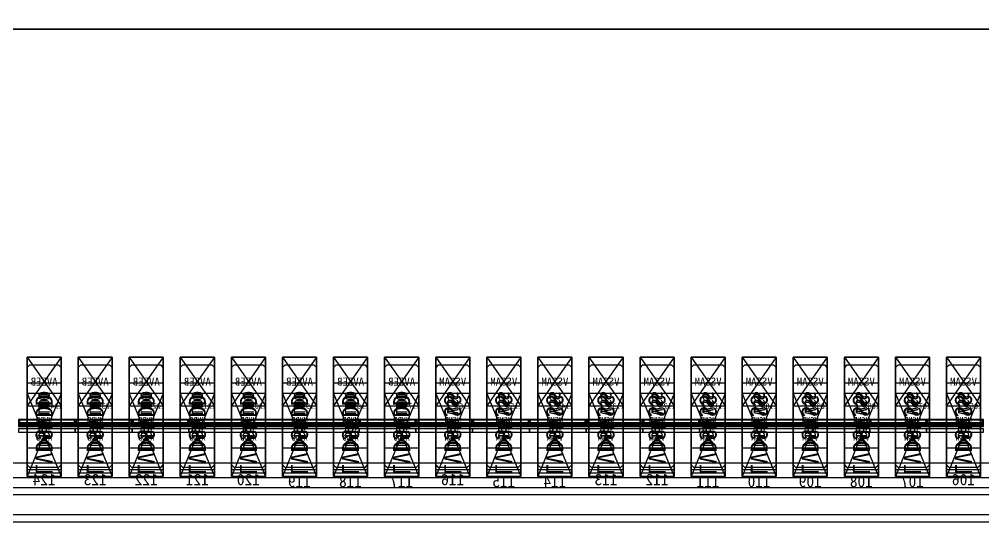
# Model space of a CAD drawing. Header units: millimetres. Extents: x 427 to 2444, y 137 to 817.
# Drawn here: x 1143.747 to 1144.596, y 300.775 to 301.218 of the extents above; entities that cross this region are included whole.
import ezdxf
from ezdxf.enums import TextEntityAlignment as Align

# ---------------------------------------------------------------- set-up
doc = ezdxf.new("R2010")
doc.units = ezdxf.units.MM
for name, color, linetype in [('L0', 211, 'Continuous'), ('L102', 91, 'Continuous'), ('L114', 213, 'Continuous'), ('L240', 60, 'Continuous'), ('L241', 200, 'Continuous'), ('L242', 51, 'Continuous'), ('L245', 53, 'Continuous'), ('L246', 93, 'Continuous'), ('L59', 140, 'Continuous'), ('L63', 4, 'Continuous'), ('L98', 150, 'Continuous')]:
    doc.layers.add(name, color=color, linetype=linetype)
doc.styles.add('txt', font='simhei.ttf')

# ---------------------------------------------------------------- blocks, each defined once
blk = doc.blocks.new('HX8394_F_PAD')
at = {"layer": 'L0'}
blk.add_lwpolyline([(-13.86, -0.4025), (-13.86, 0.4025), (13.86, 0.4025), (13.86, -0.4025), (-13.86, -0.4025)], close=True, dxfattribs=at)
at = {"layer": 'L241'}
blk.add_lwpolyline([(-13.9, -0.435), (-13.9, 0.435), (13.9, 0.435), (13.9, -0.435), (-13.9, -0.435)], close=True, dxfattribs=at)
at = {"layer": 'L242'}
for points in [[(-8.9455, -0.3935), (-8.9475, -0.3915), (-8.9475, -0.3055), (-8.9455, -0.3035), (-8.9195, -0.3035), (-8.9175, -0.3055), (-8.9175, -0.3915), (-8.9195, -0.3935), (-8.9455, -0.3935)], [(-8.9005, -0.3935), (-8.9025, -0.3915), (-8.9025, -0.3055), (-8.9005, -0.3035), (-8.8745, -0.3035), (-8.8725, -0.3055), (-8.8725, -0.3915), (-8.8745, -0.3935), (-8.9005, -0.3935)], [(-8.8555, -0.3935), (-8.8575, -0.3915), (-8.8575, -0.3055), (-8.8555, -0.3035), (-8.8295, -0.3035), (-8.8275, -0.3055), (-8.8275, -0.3915), (-8.8295, -0.3935), (-8.8555, -0.3935)], [(-8.8105, -0.3935), (-8.8125, -0.3915), (-8.8125, -0.3055), (-8.8105, -0.3035), (-8.7845, -0.3035), (-8.7825, -0.3055), (-8.7825, -0.3915), (-8.7845, -0.3935), (-8.8105, -0.3935)], [(-8.7655, -0.3935), (-8.7675, -0.3915), (-8.7675, -0.3055), (-8.7655, -0.3035), (-8.7395, -0.3035), (-8.7375, -0.3055), (-8.7375, -0.3915), (-8.7395, -0.3935), (-8.7655, -0.3935)], [(-8.7205, -0.3935), (-8.7225, -0.3915), (-8.7225, -0.3055), (-8.7205, -0.3035), (-8.6945, -0.3035), (-8.6925, -0.3055), (-8.6925, -0.3915), (-8.6945, -0.3935), (-8.7205, -0.3935)], [(-8.6755, -0.3935), (-8.6775, -0.3915), (-8.6775, -0.3055), (-8.6755, -0.3035), (-8.6495, -0.3035), (-8.6475, -0.3055), (-8.6475, -0.3915), (-8.6495, -0.3935), (-8.6755, -0.3935)], [(-8.6305, -0.3935), (-8.6325, -0.3915), (-8.6325, -0.3055), (-8.6305, -0.3035), (-8.6045, -0.3035), (-8.6025, -0.3055), (-8.6025, -0.3915), (-8.6045, -0.3935), (-8.6305, -0.3935)], [(-8.5855, -0.3935), (-8.5875, -0.3915), (-8.5875, -0.3055), (-8.5855, -0.3035), (-8.5595, -0.3035), (-8.5575, -0.3055), (-8.5575, -0.3915), (-8.5595, -0.3935), (-8.5855, -0.3935)], [(-8.5405, -0.3935), (-8.5425, -0.3915), (-8.5425, -0.3055), (-8.5405, -0.3035), (-8.5145, -0.3035), (-8.5125, -0.3055), (-8.5125, -0.3915), (-8.5145, -0.3935), (-8.5405, -0.3935)], [(-8.4955, -0.3935), (-8.4975, -0.3915), (-8.4975, -0.3055), (-8.4955, -0.3035), (-8.4695, -0.3035), (-8.4675, -0.3055), (-8.4675, -0.3915), (-8.4695, -0.3935), (-8.4955, -0.3935)], [(-8.4505, -0.3935), (-8.4525, -0.3915), (-8.4525, -0.3055), (-8.4505, -0.3035), (-8.4245, -0.3035), (-8.4225, -0.3055), (-8.4225, -0.3915), (-8.4245, -0.3935), (-8.4505, -0.3935)], [(-8.4055, -0.3935), (-8.4075, -0.3915), (-8.4075, -0.3055), (-8.4055, -0.3035), (-8.3795, -0.3035), (-8.3775, -0.3055), (-8.3775, -0.3915), (-8.3795, -0.3935), (-8.4055, -0.3935)], [(-8.3605, -0.3935), (-8.3625, -0.3915), (-8.3625, -0.3055), (-8.3605, -0.3035), (-8.3345, -0.3035), (-8.3325, -0.3055), (-8.3325, -0.3915), (-8.3345, -0.3935), (-8.3605, -0.3935)], [(-8.3155, -0.3935), (-8.3175, -0.3915), (-8.3175, -0.3055), (-8.3155, -0.3035), (-8.2895, -0.3035), (-8.2875, -0.3055), (-8.2875, -0.3915), (-8.2895, -0.3935), (-8.3155, -0.3935)], [(-8.2705, -0.3935), (-8.2725, -0.3915), (-8.2725, -0.3055), (-8.2705, -0.3035), (-8.2445, -0.3035), (-8.2425, -0.3055), (-8.2425, -0.3915), (-8.2445, -0.3935), (-8.2705, -0.3935)], [(-8.2255, -0.3935), (-8.2275, -0.3915), (-8.2275, -0.3055), (-8.2255, -0.3035), (-8.1995, -0.3035), (-8.1975, -0.3055), (-8.1975, -0.3915), (-8.1995, -0.3935), (-8.2255, -0.3935)], [(-8.1805, -0.3935), (-8.1825, -0.3915), (-8.1825, -0.3055), (-8.1805, -0.3035), (-8.1545, -0.3035), (-8.1525, -0.3055), (-8.1525, -0.3915), (-8.1545, -0.3935), (-8.1805, -0.3935)], [(-8.1355, -0.3935), (-8.1375, -0.3915), (-8.1375, -0.3055), (-8.1355, -0.3035), (-8.1095, -0.3035), (-8.1075, -0.3055), (-8.1075, -0.3915), (-8.1095, -0.3935), (-8.1355, -0.3935)]]:
    blk.add_lwpolyline(points, close=True, dxfattribs=at)
at = {"layer": 'L240', "style": 'txt'}
for s, p in [('HS_VSS', (-8.9325, -0.346834)), ('HS_VSS', (-8.8875, -0.346834)), ('HS_VSS', (-8.8425, -0.346834)), ('HS_VSS', (-8.7975, -0.346834)), ('HS_VSS', (-8.7525, -0.346834)), ('HS_VSS', (-8.7075, -0.346834)), ('HS_VSS', (-8.6625, -0.346834)), ('HS_VSS', (-8.6175, -0.346834)), ('HS_VSS', (-8.5725, -0.346834)), ('HS_VSS', (-8.5275, -0.346834)), ('HS_VSS', (-8.4825, -0.346834)), ('HS_LDO', (-8.4375, -0.346834)), ('HS_LDO', (-8.3925, -0.346834)), ('HS_LDO', (-8.3475, -0.346834)), ('HS_LDO', (-8.3025, -0.346834)), ('HS_LDO', (-8.2575, -0.346834)), ('HS_LDO', (-8.2125, -0.346834)), ('HS_LDO', (-8.1675, -0.346834)), ('HS_LDO', (-8.1225, -0.346834))]:
    blk.add_text(s, height=0.01, rotation=90, dxfattribs=at).set_placement(p, align=Align.MIDDLE_CENTER)
blk = doc.blocks.new('NTBUMP_73X30')
at = {"color": 5, "linetype": 'Continuous'}
blk.add_lwpolyline([(-0.015, 0.04), (0.015, -0.033), (0.015, 0.04), (-0.015, -0.033)], dxfattribs=at)
at = {"layer": 'L242', "color": 5}
blk.add_lwpolyline([(-0.015, -0.033), (-0.015, 0.04), (0.015, 0.04), (0.015, -0.033), (-0.015, -0.033)], close=True, dxfattribs=at)
blk = doc.blocks.new('ILI9881C_AA_NTBUMP_PM_875UM')
at = {"layer": 'L241'}
blk.add_lwpolyline([(-13.92, -0.4375), (-13.92, 0.4375), (13.92, 0.4375), (13.92, -0.4375), (-13.92, -0.4375)], close=True, dxfattribs=at)
for p in [(-8.9325, -0.3645), (-8.8875, -0.3645), (-8.8425, -0.3645), (-8.7975, -0.3645), (-8.7525, -0.3645), (-8.7075, -0.3645), (-8.6625, -0.3645), (-8.6175, -0.3645), (-8.5725, -0.3645), (-8.5275, -0.3645), (-8.4825, -0.3645), (-8.4375, -0.3645), (-8.3925, -0.3645), (-8.3475, -0.3645), (-8.3025, -0.3645), (-8.2575, -0.3645), (-8.2125, -0.3645), (-8.1675, -0.3645), (-8.1225, -0.3645)]:
    blk.add_blockref('NTBUMP_73X30', p)
at = {"layer": 'L246', "style": 'txt'}
for s, p in [('LVDSVSS', (-8.9325, -0.361)), ('LVDSVSS', (-8.8875, -0.361)), ('LVDSVSS', (-8.8425, -0.361)), ('LVDSVSS', (-8.7975, -0.361)), ('LVDSVSS', (-8.7525, -0.361)), ('LVDSVSS', (-8.7075, -0.361)), ('LVDSVSS', (-8.6625, -0.361)), ('LVDSVSS', (-8.6175, -0.361)), ('LVDSVSS', (-8.5725, -0.361)), ('LVDSVSS', (-8.5275, -0.361)), ('LVDSVSS', (-8.4825, -0.361)), ('LVDSVDD', (-8.4375, -0.361)), ('LVDSVDD', (-8.3925, -0.361)), ('LVDSVDD', (-8.3475, -0.361)), ('LVDSVDD', (-8.3025, -0.361)), ('LVDSVDD', (-8.2575, -0.361)), ('LVDSVDD', (-8.2125, -0.361)), ('LVDSVDD', (-8.1675, -0.361)), ('LVDSVDD', (-8.1225, -0.361))]:
    blk.add_text(s, height=0.015, rotation=90, dxfattribs=at).set_placement(p, align=Align.MIDDLE_CENTER)
for s, p in [('106', (-8.9325, -0.400279)), ('107', (-8.8875, -0.401945)), ('108', (-8.8425, -0.401945)), ('109', (-8.7975, -0.401945)), ('110', (-8.7525, -0.401945)), ('111', (-8.7075, -0.401945)), ('112', (-8.6625, -0.400279)), ('113', (-8.6175, -0.400279)), ('114', (-8.5725, -0.401945)), ('115', (-8.5275, -0.401945)), ('116', (-8.4825, -0.400279)), ('117', (-8.4375, -0.401945)), ('118', (-8.3925, -0.401945)), ('119', (-8.3475, -0.401945)), ('120', (-8.3025, -0.400279)), ('121', (-8.2575, -0.400279)), ('122', (-8.2125, -0.400279)), ('123', (-8.1675, -0.400279)), ('124', (-8.1225, -0.400279))]:
    blk.add_text(s, height=0.01, dxfattribs=at).set_placement(p, align=Align.MIDDLE_CENTER)
blk = doc.blocks.new('INPUT_BUMP')
at = {"layer": 'L102'}
for points in [[(0.014, 0.04), (0.014, 0.041), (0.015, 0.041), (0.015, 0.04), (0.014, 0.04)], [(0.014, 0.039), (0.014, 0.04), (0.015, 0.04), (0.015, 0.039), (0.014, 0.039)], [(0.015, 0.04), (0.015, 0.041), (0.016, 0.041), (0.016, 0.04), (0.015, 0.04)], [(0.015, 0.039), (0.015, 0.04), (0.016, 0.04), (0.016, 0.039), (0.015, 0.039)]]:
    blk.add_lwpolyline(points, close=True, dxfattribs=at)
at = {"layer": 'L242'}
blk.add_lwpolyline([(0, 0.01), (0, 0.08), (0.03, 0.08), (0.03, 0.01), (0, 0.01)], close=True, dxfattribs=at)
blk = doc.blocks.new('JD9365Z_PAD_20170829_Y880')
at = {"layer": 'L241'}
blk.add_lwpolyline([(-13.95, -0.41), (-13.95, 0.41), (13.95, 0.41), (13.95, -0.41), (-13.95, -0.41)], close=True, dxfattribs=at)
at = {"row_count": 1, "column_count": 554, "row_spacing": 0.08, "column_spacing": 0.045}
blk.add_blockref('INPUT_BUMP', (-12.4575, -0.401), dxfattribs=at)
at = {"layer": 'L240', "style": 'txt'}
for s, p in [('VSSH', (-8.9325, -0.360167)), ('VSSH', (-8.8875, -0.360167)), ('VSSH', (-8.8425, -0.360167)), ('VSSH', (-8.7975, -0.360167)), ('VSSH', (-8.7525, -0.360167)), ('VSSH', (-8.7075, -0.360167)), ('VSSH', (-8.6625, -0.360167)), ('VSSH', (-8.6175, -0.360167)), ('VSSH', (-8.5725, -0.360167)), ('VSSH', (-8.5275, -0.360167)), ('VSSH', (-8.4825, -0.360167)), ('AVDD', (-8.4375, -0.360167)), ('AVDD', (-8.3925, -0.360167)), ('AVDD', (-8.3475, -0.360167)), ('AVDD', (-8.3025, -0.360167)), ('AVDD', (-8.2575, -0.360167)), ('AVDD', (-8.2125, -0.360167)), ('AVDD', (-8.1675, -0.360167)), ('AVDD', (-8.1225, -0.360167))]:
    blk.add_text(s, height=0.005, dxfattribs=at).set_placement(p, align=Align.MIDDLE_CENTER)
blk = doc.blocks.new('NV3052C3P_BUMP_ORI_20190911')
at = {"layer": 'L241'}
blk.add_lwpolyline([(-13.8, -0.398), (-13.8, 0.398), (13.8, 0.398), (13.8, -0.398), (-13.8, -0.398)], close=True, dxfattribs=at)
at = {"layer": 'L242'}
for points in [[(-8.9475, -0.385), (-8.9475, -0.337), (-8.9175, -0.337), (-8.9175, -0.385), (-8.9475, -0.385)], [(-8.9025, -0.385), (-8.9025, -0.337), (-8.8725, -0.337), (-8.8725, -0.385), (-8.9025, -0.385)], [(-8.8575, -0.385), (-8.8575, -0.337), (-8.8275, -0.337), (-8.8275, -0.385), (-8.8575, -0.385)], [(-8.8125, -0.385), (-8.8125, -0.337), (-8.7825, -0.337), (-8.7825, -0.385), (-8.8125, -0.385)], [(-8.7675, -0.385), (-8.7675, -0.337), (-8.7375, -0.337), (-8.7375, -0.385), (-8.7675, -0.385)], [(-8.7225, -0.385), (-8.7225, -0.337), (-8.6925, -0.337), (-8.6925, -0.385), (-8.7225, -0.385)], [(-8.6775, -0.385), (-8.6775, -0.337), (-8.6475, -0.337), (-8.6475, -0.385), (-8.6775, -0.385)], [(-8.6325, -0.385), (-8.6325, -0.337), (-8.6025, -0.337), (-8.6025, -0.385), (-8.6325, -0.385)], [(-8.5875, -0.385), (-8.5875, -0.337), (-8.5575, -0.337), (-8.5575, -0.385), (-8.5875, -0.385)], [(-8.5425, -0.385), (-8.5425, -0.337), (-8.5125, -0.337), (-8.5125, -0.385), (-8.5425, -0.385)], [(-8.4975, -0.385), (-8.4975, -0.337), (-8.4675, -0.337), (-8.4675, -0.385), (-8.4975, -0.385)], [(-8.4525, -0.385), (-8.4525, -0.337), (-8.4225, -0.337), (-8.4225, -0.385), (-8.4525, -0.385)], [(-8.4075, -0.385), (-8.4075, -0.337), (-8.3775, -0.337), (-8.3775, -0.385), (-8.4075, -0.385)], [(-8.3625, -0.385), (-8.3625, -0.337), (-8.3325, -0.337), (-8.3325, -0.385), (-8.3625, -0.385)], [(-8.3175, -0.385), (-8.3175, -0.337), (-8.2875, -0.337), (-8.2875, -0.385), (-8.3175, -0.385)], [(-8.2725, -0.385), (-8.2725, -0.337), (-8.2425, -0.337), (-8.2425, -0.385), (-8.2725, -0.385)], [(-8.2275, -0.385), (-8.2275, -0.337), (-8.1975, -0.337), (-8.1975, -0.385), (-8.2275, -0.385)], [(-8.1825, -0.385), (-8.1825, -0.337), (-8.1525, -0.337), (-8.1525, -0.385), (-8.1825, -0.385)], [(-8.1375, -0.385), (-8.1375, -0.337), (-8.1075, -0.337), (-8.1075, -0.385), (-8.1375, -0.385)]]:
    blk.add_lwpolyline(points, close=True, dxfattribs=at)
at = {"layer": 'L245', "style": 'txt'}
for s, p in [('MGND', (-8.932527, -0.360167)), ('MGND', (-8.887527, -0.360167)), ('MGND', (-8.842527, -0.360167)), ('MGND', (-8.797527, -0.360167)), ('MGND', (-8.752527, -0.360167)), ('MGND', (-8.707527, -0.360167)), ('MGND', (-8.662527, -0.360167)), ('MGND', (-8.617527, -0.360167)), ('MGND', (-8.572527, -0.360167)), ('MGND', (-8.527527, -0.360167)), ('MGND', (-8.482527, -0.360167)), ('MVDD', (-8.437527, -0.360167)), ('MVDD', (-8.392527, -0.360167)), ('MVDD', (-8.347527, -0.360167)), ('MVDD', (-8.302527, -0.360167)), ('MVDD', (-8.257527, -0.360167)), ('MVDD', (-8.212527, -0.360167)), ('MVDD', (-8.167527, -0.360167)), ('MVDD', (-8.122527, -0.360167))]:
    blk.add_text(s, height=0.005, dxfattribs=at).set_placement(p, align=Align.MIDDLE_CENTER)
blk = doc.blocks.new('BUMP_30_76')
at = {"layer": 'L242'}
blk.add_lwpolyline([(-0.015, -0.0195), (-0.015, 0.0565), (0.015, 0.0565), (0.015, -0.0195), (-0.015, -0.0195)], close=True, dxfattribs=at)
blk = doc.blocks.new('FL11283_A_OTHER')
at = {"layer": 'L102'}
blk.add_lwpolyline([(-13.86, 0), (-13.86, 0.41), (0, 0.41), (0, 0), (-13.86, 0)], close=True, dxfattribs=at)
at = {"layer": 'L241'}
blk.add_lwpolyline([(-13.86, -0.41), (-13.86, 0.41), (13.86, 0.41), (13.86, 0.404), (-13.854, 0.404), (-13.854, -0.404), (13.854, -0.404), (13.854, 0.404), (13.86, 0.404), (13.86, -0.41), (-13.86, -0.41)], close=True, dxfattribs=at)
at = {"layer": 'L59'}
for points in [[(-13.86, -0.41), (-13.86, 0.41), (13.86, 0.41), (13.86, -0.41), (-13.86, -0.41)], [(-13.86, -0.41), (-13.86, 0), (0, 0), (0, -0.41), (-13.86, -0.41)]]:
    blk.add_lwpolyline(points, close=True, dxfattribs=at)
for p in [(-8.9325, -0.3685), (-8.8875, -0.3685), (-8.8425, -0.3685), (-8.7975, -0.3685), (-8.7525, -0.3685), (-8.7075, -0.3685), (-8.6625, -0.3685), (-8.6175, -0.3685), (-8.5725, -0.3685), (-8.5275, -0.3685), (-8.4825, -0.3685), (-8.4375, -0.3685), (-8.3925, -0.3685), (-8.3475, -0.3685), (-8.3025, -0.3685), (-8.2575, -0.3685), (-8.2125, -0.3685), (-8.1675, -0.3685), (-8.1225, -0.3685)]:
    blk.add_blockref('BUMP_30_76', p)
at = {"layer": 'L102', "style": 'txt'}
for s, p in [('DSI_VSS', (-8.9325, -0.344334)), ('DSI_VSS', (-8.8875, -0.344334)), ('DSI_VSS', (-8.8425, -0.344334)), ('DSI_VSS', (-8.7975, -0.344334)), ('DSI_VSS', (-8.7525, -0.344334)), ('DSI_VSS', (-8.7075, -0.344334)), ('DSI_VSS', (-8.6625, -0.344334)), ('DSI_VSS', (-8.6175, -0.344334)), ('DSI_VSS', (-8.5725, -0.344334)), ('DSI_VSS', (-8.5275, -0.344334)), ('DSI_VSS', (-8.4825, -0.344334)), ('DSI_LDO', (-8.4375, -0.344334)), ('DSI_LDO', (-8.3925, -0.344334)), ('DSI_LDO', (-8.3475, -0.344334)), ('DSI_LDO', (-8.3025, -0.344334)), ('DSI_LDO', (-8.2575, -0.344334)), ('DSI_LDO', (-8.2125, -0.344334)), ('DSI_LDO', (-8.1675, -0.344334)), ('DSI_LDO', (-8.1225, -0.344334))]:
    blk.add_text(s, height=0.01, rotation=90, dxfattribs=at).set_placement(p, align=Align.MIDDLE_CENTER)
blk = doc.blocks.new('GC9702_ANALOG_PAD_BUMP')
at = {"color": 5, "linetype": 'Continuous'}
blk.add_lwpolyline([(-0.015, 0.0215), (0.015, -0.0215), (0.015, 0.0215), (-0.015, -0.0215)], dxfattribs=at)
at = {"layer": 'L242', "color": 5}
blk.add_lwpolyline([(-0.015, -0.0215), (-0.015, 0.0215), (0.015, 0.0215), (0.015, -0.0215), (-0.015, -0.0215)], close=True, dxfattribs=at)
blk = doc.blocks.new('GC9702_BUMP_NOCOMPENSATION')
at = {"layer": 'L114', "const_width": 0.004}
for points in [[(-8.95, -0.378), (-8.9, -0.378)], [(-8.95, -0.378), (-8.9, -0.378)], [(-8.95, -0.378), (-8.9, -0.378)], [(-8.95, -0.378), (-8.9, -0.378)], [(-8.9, -0.378), (-8.85, -0.378)], [(-8.9, -0.378), (-8.85, -0.378)], [(-8.9, -0.378), (-8.85, -0.378)], [(-8.9, -0.378), (-8.85, -0.378)], [(-8.85, -0.378), (-8.8, -0.378)], [(-8.85, -0.378), (-8.8, -0.378)], [(-8.85, -0.378), (-8.8, -0.378)], [(-8.85, -0.378), (-8.8, -0.378)], [(-8.8, -0.378), (-8.75, -0.378)], [(-8.8, -0.378), (-8.75, -0.378)], [(-8.8, -0.378), (-8.75, -0.378)], [(-8.8, -0.378), (-8.75, -0.378)], [(-8.75, -0.378), (-8.7, -0.378)], [(-8.75, -0.378), (-8.7, -0.378)], [(-8.75, -0.378), (-8.7, -0.378)], [(-8.75, -0.378), (-8.7, -0.378)], [(-8.7, -0.378), (-8.65, -0.378)], [(-8.7, -0.378), (-8.65, -0.378)], [(-8.7, -0.378), (-8.65, -0.378)], [(-8.7, -0.378), (-8.65, -0.378)], [(-8.65, -0.378), (-8.6, -0.378)], [(-8.65, -0.378), (-8.6, -0.378)], [(-8.65, -0.378), (-8.6, -0.378)], [(-8.65, -0.378), (-8.6, -0.378)], [(-8.6, -0.378), (-8.55, -0.378)], [(-8.6, -0.378), (-8.55, -0.378)], [(-8.6, -0.378), (-8.55, -0.378)], [(-8.6, -0.378), (-8.55, -0.378)], [(-8.55, -0.378), (-8.5, -0.378)], [(-8.55, -0.378), (-8.5, -0.378)], [(-8.55, -0.378), (-8.5, -0.378)], [(-8.55, -0.378), (-8.5, -0.378)], [(-8.5, -0.378), (-8.45, -0.378)], [(-8.5, -0.378), (-8.45, -0.378)], [(-8.5, -0.378), (-8.45, -0.378)], [(-8.5, -0.378), (-8.45, -0.378)], [(-8.45, -0.378), (-8.4, -0.378)], [(-8.45, -0.378), (-8.4, -0.378)], [(-8.45, -0.378), (-8.4, -0.378)], [(-8.45, -0.378), (-8.4, -0.378)], [(-8.4, -0.378), (-8.35, -0.378)], [(-8.4, -0.378), (-8.35, -0.378)], [(-8.4, -0.378), (-8.35, -0.378)], [(-8.4, -0.378), (-8.35, -0.378)], [(-8.35, -0.378), (-8.3, -0.378)], [(-8.35, -0.378), (-8.3, -0.378)], [(-8.35, -0.378), (-8.3, -0.378)], [(-8.35, -0.378), (-8.3, -0.378)], [(-8.3, -0.378), (-8.25, -0.378)], [(-8.3, -0.378), (-8.25, -0.378)], [(-8.3, -0.378), (-8.25, -0.378)], [(-8.3, -0.378), (-8.25, -0.378)], [(-8.25, -0.378), (-8.2, -0.378)], [(-8.25, -0.378), (-8.2, -0.378)], [(-8.25, -0.378), (-8.2, -0.378)], [(-8.25, -0.378), (-8.2, -0.378)], [(-8.2, -0.378), (-8.15, -0.378)], [(-8.2, -0.378), (-8.15, -0.378)], [(-8.2, -0.378), (-8.15, -0.378)], [(-8.2, -0.378), (-8.15, -0.378)], [(-8.15, -0.378), (-8.1, -0.378)], [(-8.15, -0.378), (-8.1, -0.378)], [(-8.15, -0.378), (-8.1, -0.378)], [(-8.15, -0.378), (-8.1, -0.378)]]:
    blk.add_lwpolyline(points, dxfattribs=at)
at = {"layer": 'L114'}
for points in [[(-8.95, -0.38), (-8.95, -0.374), (-8.9, -0.374), (-8.9, -0.38), (-8.95, -0.38)], [(-8.95, -0.38), (-8.95, -0.374), (-8.9, -0.374), (-8.9, -0.38), (-8.95, -0.38)], [(-8.94926, -0.379), (-8.94926, -0.37443), (-8.90082, -0.37443), (-8.90082, -0.379), (-8.94926, -0.379)], [(-8.94926, -0.379), (-8.94926, -0.37443), (-8.90082, -0.37443), (-8.90082, -0.379), (-8.94926, -0.379)], [(-8.9, -0.38), (-8.9, -0.374), (-8.85, -0.374), (-8.85, -0.38), (-8.9, -0.38)], [(-8.9, -0.38), (-8.9, -0.374), (-8.85, -0.374), (-8.85, -0.38), (-8.9, -0.38)], [(-8.89926, -0.379), (-8.89926, -0.37443), (-8.85082, -0.37443), (-8.85082, -0.379), (-8.89926, -0.379)], [(-8.89926, -0.379), (-8.89926, -0.37443), (-8.85082, -0.37443), (-8.85082, -0.379), (-8.89926, -0.379)], [(-8.85, -0.38), (-8.85, -0.374), (-8.8, -0.374), (-8.8, -0.38), (-8.85, -0.38)], [(-8.85, -0.38), (-8.85, -0.374), (-8.8, -0.374), (-8.8, -0.38), (-8.85, -0.38)], [(-8.84926, -0.379), (-8.84926, -0.37443), (-8.80082, -0.37443), (-8.80082, -0.379), (-8.84926, -0.379)], [(-8.84926, -0.379), (-8.84926, -0.37443), (-8.80082, -0.37443), (-8.80082, -0.379), (-8.84926, -0.379)], [(-8.8, -0.38), (-8.8, -0.374), (-8.75, -0.374), (-8.75, -0.38), (-8.8, -0.38)], [(-8.8, -0.38), (-8.8, -0.374), (-8.75, -0.374), (-8.75, -0.38), (-8.8, -0.38)], [(-8.79926, -0.379), (-8.79926, -0.37443), (-8.75082, -0.37443), (-8.75082, -0.379), (-8.79926, -0.379)], [(-8.79926, -0.379), (-8.79926, -0.37443), (-8.75082, -0.37443), (-8.75082, -0.379), (-8.79926, -0.379)], [(-8.75, -0.38), (-8.75, -0.374), (-8.7, -0.374), (-8.7, -0.38), (-8.75, -0.38)], [(-8.75, -0.38), (-8.75, -0.374), (-8.7, -0.374), (-8.7, -0.38), (-8.75, -0.38)], [(-8.74926, -0.379), (-8.74926, -0.37443), (-8.70082, -0.37443), (-8.70082, -0.379), (-8.74926, -0.379)], [(-8.74926, -0.379), (-8.74926, -0.37443), (-8.70082, -0.37443), (-8.70082, -0.379), (-8.74926, -0.379)], [(-8.7, -0.38), (-8.7, -0.374), (-8.65, -0.374), (-8.65, -0.38), (-8.7, -0.38)], [(-8.7, -0.38), (-8.7, -0.374), (-8.65, -0.374), (-8.65, -0.38), (-8.7, -0.38)], [(-8.69926, -0.379), (-8.69926, -0.37443), (-8.65082, -0.37443), (-8.65082, -0.379), (-8.69926, -0.379)], [(-8.69926, -0.379), (-8.69926, -0.37443), (-8.65082, -0.37443), (-8.65082, -0.379), (-8.69926, -0.379)], [(-8.65, -0.38), (-8.65, -0.374), (-8.6, -0.374), (-8.6, -0.38), (-8.65, -0.38)], [(-8.65, -0.38), (-8.65, -0.374), (-8.6, -0.374), (-8.6, -0.38), (-8.65, -0.38)], [(-8.64926, -0.379), (-8.64926, -0.37443), (-8.60082, -0.37443), (-8.60082, -0.379), (-8.64926, -0.379)], [(-8.64926, -0.379), (-8.64926, -0.37443), (-8.60082, -0.37443), (-8.60082, -0.379), (-8.64926, -0.379)], [(-8.6, -0.38), (-8.6, -0.374), (-8.55, -0.374), (-8.55, -0.38), (-8.6, -0.38)], [(-8.6, -0.38), (-8.6, -0.374), (-8.55, -0.374), (-8.55, -0.38), (-8.6, -0.38)], [(-8.59926, -0.379), (-8.59926, -0.37443), (-8.55082, -0.37443), (-8.55082, -0.379), (-8.59926, -0.379)], [(-8.59926, -0.379), (-8.59926, -0.37443), (-8.55082, -0.37443), (-8.55082, -0.379), (-8.59926, -0.379)], [(-8.55, -0.38), (-8.55, -0.374), (-8.5, -0.374), (-8.5, -0.38), (-8.55, -0.38)], [(-8.55, -0.38), (-8.55, -0.374), (-8.5, -0.374), (-8.5, -0.38), (-8.55, -0.38)], [(-8.54926, -0.379), (-8.54926, -0.37443), (-8.50082, -0.37443), (-8.50082, -0.379), (-8.54926, -0.379)], [(-8.54926, -0.379), (-8.54926, -0.37443), (-8.50082, -0.37443), (-8.50082, -0.379), (-8.54926, -0.379)], [(-8.5, -0.38), (-8.5, -0.374), (-8.45, -0.374), (-8.45, -0.38), (-8.5, -0.38)], [(-8.5, -0.38), (-8.5, -0.374), (-8.45, -0.374), (-8.45, -0.38), (-8.5, -0.38)], [(-8.49926, -0.379), (-8.49926, -0.37443), (-8.45082, -0.37443), (-8.45082, -0.379), (-8.49926, -0.379)], [(-8.49926, -0.379), (-8.49926, -0.37443), (-8.45082, -0.37443), (-8.45082, -0.379), (-8.49926, -0.379)], [(-8.45, -0.38), (-8.45, -0.374), (-8.4, -0.374), (-8.4, -0.38), (-8.45, -0.38)], [(-8.45, -0.38), (-8.45, -0.374), (-8.4, -0.374), (-8.4, -0.38), (-8.45, -0.38)], [(-8.44926, -0.379), (-8.44926, -0.37443), (-8.40082, -0.37443), (-8.40082, -0.379), (-8.44926, -0.379)], [(-8.44926, -0.379), (-8.44926, -0.37443), (-8.40082, -0.37443), (-8.40082, -0.379), (-8.44926, -0.379)], [(-8.4, -0.38), (-8.4, -0.374), (-8.35, -0.374), (-8.35, -0.38), (-8.4, -0.38)], [(-8.4, -0.38), (-8.4, -0.374), (-8.35, -0.374), (-8.35, -0.38), (-8.4, -0.38)], [(-8.39926, -0.379), (-8.39926, -0.37443), (-8.35082, -0.37443), (-8.35082, -0.379), (-8.39926, -0.379)], [(-8.39926, -0.379), (-8.39926, -0.37443), (-8.35082, -0.37443), (-8.35082, -0.379), (-8.39926, -0.379)], [(-8.35, -0.38), (-8.35, -0.374), (-8.3, -0.374), (-8.3, -0.38), (-8.35, -0.38)], [(-8.35, -0.38), (-8.35, -0.374), (-8.3, -0.374), (-8.3, -0.38), (-8.35, -0.38)], [(-8.34926, -0.379), (-8.34926, -0.37443), (-8.30082, -0.37443), (-8.30082, -0.379), (-8.34926, -0.379)], [(-8.34926, -0.379), (-8.34926, -0.37443), (-8.30082, -0.37443), (-8.30082, -0.379), (-8.34926, -0.379)], [(-8.3, -0.38), (-8.3, -0.374), (-8.25, -0.374), (-8.25, -0.38), (-8.3, -0.38)], [(-8.3, -0.38), (-8.3, -0.374), (-8.25, -0.374), (-8.25, -0.38), (-8.3, -0.38)], [(-8.29926, -0.379), (-8.29926, -0.37443), (-8.25082, -0.37443), (-8.25082, -0.379), (-8.29926, -0.379)], [(-8.29926, -0.379), (-8.29926, -0.37443), (-8.25082, -0.37443), (-8.25082, -0.379), (-8.29926, -0.379)], [(-8.25, -0.38), (-8.25, -0.374), (-8.2, -0.374), (-8.2, -0.38), (-8.25, -0.38)], [(-8.25, -0.38), (-8.25, -0.374), (-8.2, -0.374), (-8.2, -0.38), (-8.25, -0.38)], [(-8.24926, -0.379), (-8.24926, -0.37443), (-8.20082, -0.37443), (-8.20082, -0.379), (-8.24926, -0.379)], [(-8.24926, -0.379), (-8.24926, -0.37443), (-8.20082, -0.37443), (-8.20082, -0.379), (-8.24926, -0.379)], [(-8.2, -0.38), (-8.2, -0.374), (-8.15, -0.374), (-8.15, -0.38), (-8.2, -0.38)], [(-8.2, -0.38), (-8.2, -0.374), (-8.15, -0.374), (-8.15, -0.38), (-8.2, -0.38)], [(-8.19926, -0.379), (-8.19926, -0.37443), (-8.15082, -0.37443), (-8.15082, -0.379), (-8.19926, -0.379)], [(-8.19926, -0.379), (-8.19926, -0.37443), (-8.15082, -0.37443), (-8.15082, -0.379), (-8.19926, -0.379)], [(-8.15, -0.38), (-8.15, -0.374), (-8.1, -0.374), (-8.1, -0.38), (-8.15, -0.38)], [(-8.15, -0.38), (-8.15, -0.374), (-8.1, -0.374), (-8.1, -0.38), (-8.15, -0.38)], [(-8.14926, -0.379), (-8.14926, -0.37443), (-8.10082, -0.37443), (-8.10082, -0.379), (-8.14926, -0.379)], [(-8.14926, -0.379), (-8.14926, -0.37443), (-8.10082, -0.37443), (-8.10082, -0.379), (-8.14926, -0.379)]]:
    blk.add_lwpolyline(points, close=True, dxfattribs=at)
at = {"layer": 'L241'}
for points in [[(-8.95, -0.385), (-8.95, -0.382), (-8.9, -0.382), (-8.9, -0.385), (-8.95, -0.385)], [(-8.95, -0.385), (-8.95, -0.382), (-8.9, -0.382), (-8.9, -0.385), (-8.95, -0.385)], [(-8.9, -0.385), (-8.9, -0.382), (-8.85, -0.382), (-8.85, -0.385), (-8.9, -0.385)], [(-8.9, -0.385), (-8.9, -0.382), (-8.85, -0.382), (-8.85, -0.385), (-8.9, -0.385)], [(-8.85, -0.385), (-8.85, -0.382), (-8.8, -0.382), (-8.8, -0.385), (-8.85, -0.385)], [(-8.85, -0.385), (-8.85, -0.382), (-8.8, -0.382), (-8.8, -0.385), (-8.85, -0.385)], [(-8.8, -0.385), (-8.8, -0.382), (-8.75, -0.382), (-8.75, -0.385), (-8.8, -0.385)], [(-8.8, -0.385), (-8.8, -0.382), (-8.75, -0.382), (-8.75, -0.385), (-8.8, -0.385)], [(-8.75, -0.385), (-8.75, -0.382), (-8.7, -0.382), (-8.7, -0.385), (-8.75, -0.385)], [(-8.75, -0.385), (-8.75, -0.382), (-8.7, -0.382), (-8.7, -0.385), (-8.75, -0.385)], [(-8.7, -0.385), (-8.7, -0.382), (-8.65, -0.382), (-8.65, -0.385), (-8.7, -0.385)], [(-8.7, -0.385), (-8.7, -0.382), (-8.65, -0.382), (-8.65, -0.385), (-8.7, -0.385)], [(-8.65, -0.385), (-8.65, -0.382), (-8.6, -0.382), (-8.6, -0.385), (-8.65, -0.385)], [(-8.65, -0.385), (-8.65, -0.382), (-8.6, -0.382), (-8.6, -0.385), (-8.65, -0.385)], [(-8.6, -0.385), (-8.6, -0.382), (-8.55, -0.382), (-8.55, -0.385), (-8.6, -0.385)], [(-8.6, -0.385), (-8.6, -0.382), (-8.55, -0.382), (-8.55, -0.385), (-8.6, -0.385)], [(-8.55, -0.385), (-8.55, -0.382), (-8.5, -0.382), (-8.5, -0.385), (-8.55, -0.385)], [(-8.55, -0.385), (-8.55, -0.382), (-8.5, -0.382), (-8.5, -0.385), (-8.55, -0.385)], [(-8.5, -0.385), (-8.5, -0.382), (-8.45, -0.382), (-8.45, -0.385), (-8.5, -0.385)], [(-8.5, -0.385), (-8.5, -0.382), (-8.45, -0.382), (-8.45, -0.385), (-8.5, -0.385)], [(-8.45, -0.385), (-8.45, -0.382), (-8.4, -0.382), (-8.4, -0.385), (-8.45, -0.385)], [(-8.45, -0.385), (-8.45, -0.382), (-8.4, -0.382), (-8.4, -0.385), (-8.45, -0.385)], [(-8.4, -0.385), (-8.4, -0.382), (-8.35, -0.382), (-8.35, -0.385), (-8.4, -0.385)], [(-8.4, -0.385), (-8.4, -0.382), (-8.35, -0.382), (-8.35, -0.385), (-8.4, -0.385)], [(-8.35, -0.385), (-8.35, -0.382), (-8.3, -0.382), (-8.3, -0.385), (-8.35, -0.385)], [(-8.35, -0.385), (-8.35, -0.382), (-8.3, -0.382), (-8.3, -0.385), (-8.35, -0.385)], [(-8.3, -0.385), (-8.3, -0.382), (-8.25, -0.382), (-8.25, -0.385), (-8.3, -0.385)], [(-8.3, -0.385), (-8.3, -0.382), (-8.25, -0.382), (-8.25, -0.385), (-8.3, -0.385)], [(-8.25, -0.385), (-8.25, -0.382), (-8.2, -0.382), (-8.2, -0.385), (-8.25, -0.385)], [(-8.25, -0.385), (-8.25, -0.382), (-8.2, -0.382), (-8.2, -0.385), (-8.25, -0.385)], [(-8.2, -0.385), (-8.2, -0.382), (-8.15, -0.382), (-8.15, -0.385), (-8.2, -0.385)], [(-8.2, -0.385), (-8.2, -0.382), (-8.15, -0.382), (-8.15, -0.385), (-8.2, -0.385)], [(-8.15, -0.385), (-8.15, -0.382), (-8.1, -0.382), (-8.1, -0.385), (-8.15, -0.385)], [(-8.15, -0.385), (-8.15, -0.382), (-8.1, -0.382), (-8.1, -0.385), (-8.15, -0.385)]]:
    blk.add_lwpolyline(points, close=True, dxfattribs=at)
at = {"row_count": 1, "column_count": 554, "row_spacing": 0.043, "column_spacing": 0.045}
blk.add_blockref('GC9702_ANALOG_PAD_BUMP', (-12.4425, -0.3405), dxfattribs=at)
at = {"layer": 'L114', "style": 'txt'}
for s, p in [('106', (-8.9435, -0.362)), ('107', (-8.8985, -0.362)), ('108', (-8.8535, -0.362)), ('109', (-8.8085, -0.362)), ('110', (-8.7635, -0.362)), ('111', (-8.7185, -0.362)), ('112', (-8.6735, -0.362)), ('113', (-8.6285, -0.362)), ('114', (-8.5835, -0.362)), ('115', (-8.5385, -0.362)), ('116', (-8.4935, -0.362)), ('117', (-8.4485, -0.362)), ('118', (-8.4035, -0.362)), ('119', (-8.3585, -0.362)), ('120', (-8.3135, -0.362)), ('121', (-8.2685, -0.362)), ('122', (-8.2235, -0.362)), ('123', (-8.1785, -0.362)), ('124', (-8.1335, -0.362))]:
    blk.add_text(s, height=0.005, dxfattribs=at).set_placement(p, align=Align.MIDDLE_CENTER)
at = {"layer": 'L98', "style": 'txt'}
for s, p in [('VSSAM', (-8.9325, -0.3405)), ('VSSAM', (-8.8875, -0.3405)), ('VSSAM', (-8.8425, -0.3405)), ('VSSAM', (-8.7975, -0.3405)), ('VSSAM', (-8.7525, -0.3405)), ('VSSAM', (-8.7075, -0.3405)), ('VSSAM', (-8.6625, -0.3405)), ('VSSAM', (-8.6175, -0.3405)), ('VSSAM', (-8.5725, -0.3405)), ('VSSAM', (-8.5275, -0.3405)), ('VSSAM', (-8.4825, -0.3405)), ('AVEEB', (-8.4375, -0.3405)), ('AVEEB', (-8.3925, -0.3405)), ('AVEEB', (-8.3475, -0.3405)), ('AVEEB', (-8.3025, -0.3405)), ('AVEEB', (-8.2575, -0.3405)), ('AVEEB', (-8.2125, -0.3405)), ('AVEEB', (-8.1675, -0.3405)), ('AVEEB', (-8.1225, -0.3405))]:
    blk.add_text(s, height=0.007, dxfattribs=at).set_placement(p, align=Align.MIDDLE_CENTER)
blk = doc.blocks.new('IC_GDS_ALL')
for name, p in [('ILI9881C_AA_NTBUMP_PM_875UM', (0, 0)), ('HX8394_F_PAD', (0, 0.004)), ('GC9702_BUMP_NOCOMPENSATION', (0, 0.0265)), ('NV3052C3P_BUMP_ORI_20190911', (0, 0.0125)), ('JD9365Z_PAD_20170829_Y880', (0, -0.0035)), ('FL11283_A_OTHER', (0, -0.0035))]:
    blk.add_blockref(name, p)
blk = doc.blocks.new('INPUT_PAD')
at = {"layer": 'L63'}
blk.add_lwpolyline([(0.01, -0.043), (0.01, 0.062), (0.04, 0.062), (0.04, -0.043), (0.01, -0.043)], close=True, dxfattribs=at)
blk = doc.blocks.new('IC_PAD_ALL')
at = {"row_count": 1, "column_count": 554, "row_spacing": 0.109, "column_spacing": 0.045}
blk.add_blockref('INPUT_PAD', (1.18, 0), dxfattribs=at)
blk = doc.blocks.new('IC_ALL')
at = {"yscale": -1, "rotation": 180}
blk.add_blockref('IC_GDS_ALL', (14, 0.4375), dxfattribs=at)
blk.add_blockref('IC_PAD_ALL', (0.3525, 0.083))
blk = doc.blocks.new('IC_FPC_OLB_ALL')
blk.add_blockref('IC_ALL', (1.188, 1.0245))

msp = doc.modelspace()

# ---------------------------------------------------------------- block references
msp.add_blockref('IC_FPC_OLB_ALL', (1120.45883, 299.75037))

doc.saveas('drawing.dxf')
